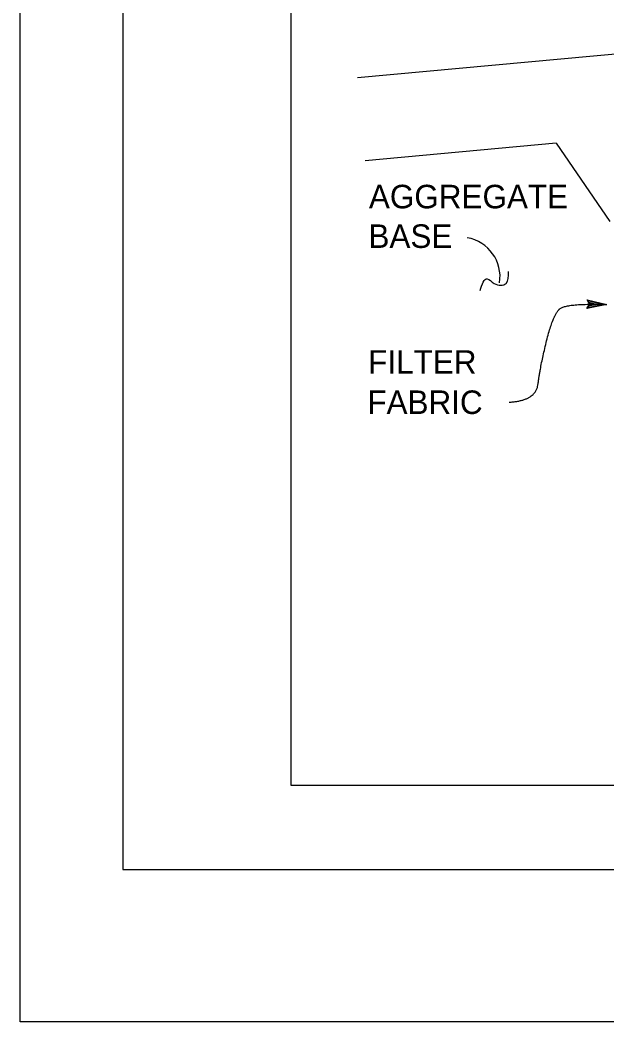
# Model space of a CAD drawing. Extents: x -894 to 866, y -476 to 714.
# Drawn here: x -894 to -719.4, y -476.4 to -178.4 of the extents above; entities that cross this region are included whole.
import ezdxf

# ---------------------------------------------------------------- set-up
doc = ezdxf.new("R2010")
doc.units = 0
for name, color, linetype in [('10 Sheet Format', 7, 'Continuous'), ('56 Stage 3 Anno', 7, 'Continuous'), ('57 Undefined', 7, 'Continuous'), ('60 Nongeo Data', 7, 'Continuous')]:
    doc.layers.add(name, color=color, linetype=linetype)

msp = doc.modelspace()

# ---------------------------------------------------------------- linework, layer by layer
at = {"layer": '10 Sheet Format'}
for p, q in [((-863.4565, 668.958), (-863.4565, -431.0442)), ((-813.4509, 643.9567), (-813.4509, -406.0408)), ((-813.4525, -406.0416), (811.5468, -406.0416)), ((-863.4565, -431.0442), (836.5469, -431.0442))]:
    msp.add_line(p, q, dxfattribs=at)
for points in [[(-894.0439, 713.5635), (865.9554, 713.5635), (865.9554, -476.436), (-894.0439, -476.436)], [(-863.4565, -431.0442), (836.5469, -431.0442), (836.5469, 668.958), (-863.4565, 668.958)]]:
    msp.add_lwpolyline(points, close=True, dxfattribs=at)
at = {"layer": '56 Stage 3 Anno'}
msp.add_lwpolyline([(-725.3162, -261.6073), (-719.4415, -263.057), (-725.375, -264.2349), (-725.1571, -263.8905), (-720.8105, -263.0301), (-725.1153, -261.9614), (-724.9149, -262.3148), (-722.16, -262.9946), (-724.9395, -263.5464), (-724.7216, -263.202), (-723.5195, -262.9633), (-724.714, -262.6685), (-724.5583, -262.9433), (-725.375, -264.2349), (-724.5583, -262.9433)], close=True, dxfattribs=at)
msp.add_arc((-762.9172, -254.7556), 11.7188, 350.865386, 80.548172, dxfattribs=at)
msp.add_spline([(-757.1361, -258.8797), (-755.0278, -255.3655), (-752.9192, -256.771), (-749.405, -256.771), (-748.7023, -253.2568)], degree=3, dxfattribs=at)
msp.add_open_spline([(-748.4862, -292.1018), (-740.4576, -291.6295), (-739.2769, -281.7118), (-735.4987, -266.3629), (-731.7205, -262.5848), (-719.4415, -263.057)], degree=2, dxfattribs=at)
at = {"layer": '60 Nongeo Data'}
for p, q in [((-627.4895, -180.2338), (-793.6152, -195.6475)), ((-734.5365, -215.0093), (-791.3297, -220.2789)), ((-734.5365, -215.0093), (-718.4893, -238.2966))]:
    msp.add_line(p, q, dxfattribs=at)

# ---------------------------------------------------------------- texts
at = {"layer": '57 Undefined'}
for s, p in [('AGGREGATE', (-790.227, -234.4309)), ('BASE', (-790.3573, -246.2025)), ('FILTER', (-790.4362, -283.6325)), ('FABRIC', (-790.6856, -295.6017))]:
    msp.add_text(s, height=7, dxfattribs=at).set_placement(p)

doc.saveas('drawing.dxf')
